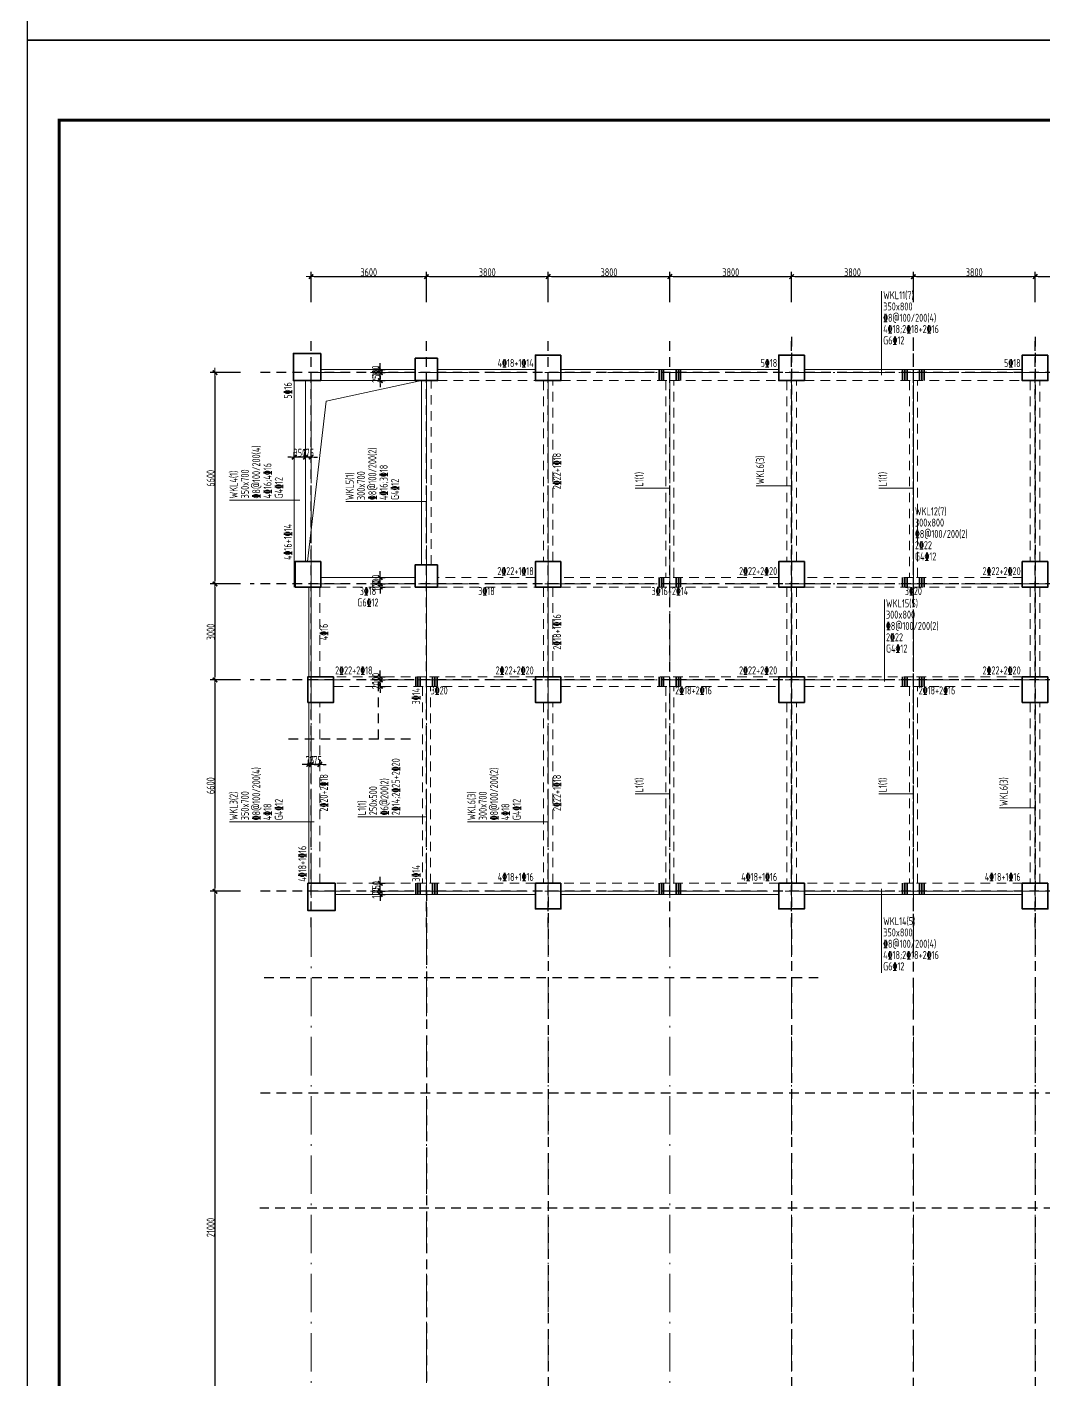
# Model space of a CAD drawing. Header units: millimetres. Extents: x 539196 to 807275, y 431843 to 1156631.
# Drawn here: x 669890 to 701630, y 558198 to 600452 of the extents above; entities that cross this region are included whole.
import ezdxf
from ezdxf.enums import TextEntityAlignment as Align

# ---------------------------------------------------------------- set-up
doc = ezdxf.new("R2010")
doc.units = ezdxf.units.MM
doc.header["$MEASUREMENT"] = 0
for name, pattern in [('DOTE', [2.42, 2, -0.2, 0.02, -0.2]), ('点划线', [1850, 1200, -300, 50, -300]), ('虚线', [500, 300, -200])]:
    doc.linetypes.add(name, pattern=pattern)
doc.layers.add('DOTE', color=1, linetype='DOTE')
doc.layers.add('PUB_TITLE', color=4, linetype='Continuous')
for name, color, linetype, lineweight in [('尺寸标注-梁', 3, 'Continuous', 18), ('板洞边线', 253, 'Continuous', 18), ('梁原位标注', 7, 'Continuous', 18), ('梁名称编号', 2, 'Continuous', 18), ('梁标注引线', 2, 'Continuous', 18), ('梁附加箍筋', 1, 'Continuous', 35), ('梁集中标注', 2, 'Continuous', 18), ('砼柱', 2, 'Continuous', 35), ('砼梁', 4, 'Continuous', 18), ('轴线', 9, '点划线', 18), ('轴线标注', 3, 'Continuous', 18)]:
    doc.layers.add(name, color=color, linetype=linetype, lineweight=lineweight)
doc.styles.add('样式 1_yjk_yjk_yjk_yjk_yjk_yjk', font='yjkeng.shx', dxfattribs={"width": 0.7, "bigfont": 'yjkchn.shx'})
doc.dimstyles.new('盈建科结构_yjk_yjk_yjk_yjk_yjk_yjk', dxfattribs={"dimscale": 100, "dimtxt": 2.5, "dimasz": 1, "dimexe": 1.5, "dimexo": 0.625, "dimgap": 0.1, "dimtad": 1, "dimdec": 0, "dimrnd": 1, "dimzin": 0, "dimdsep": 46, "dimtxsty": '样式 1_yjk_yjk_yjk_yjk_yjk_yjk', "dimblk": '_yjkbk', "dimblk1": 'ARCHTICK', "dimblk2": 'ARCHTICK', "dimcen": 0.09, "dimadec": 0, "dimazin": 0, "dimtfac": 1, "dimtdec": 4, "dimtix": 1, "dimtmove": 2, "dimatfit": 3, "dimfxl": 0, "dimtolj": 1, "dimtzin": 0, "dimarcsym": 0})

# ---------------------------------------------------------------- blocks, each defined once
blk = doc.blocks.new('_yjkbk')
blk.add_line((-1, 0), (1.5, 0))
blk.add_lwpolyline([(-0.7, -0.7, 0.5, 0.5, 0), (0.7, 0.7, 0.5, 0.5, 0)], format="xyseb")
blk = doc.blocks.new('*D75')
at = {"layer": 'Defpoints', "color": 0}
for p in [(680915, 589659), (680916, 589659), (680915, 589409)]:
    blk.add_point(p, dxfattribs=at)
at = {"layer": '尺寸标注-梁', "color": 0, "lineweight": -2}
for p, q in [((680915, 589659), (681066, 589659)), ((680916, 589759), (680916, 589859)), ((680916, 589409), (680916, 589659)), ((680915, 589409), (681066, 589409)), ((680916, 589309), (680916, 589209))]:
    blk.add_line(p, q, dxfattribs=at)
at = {"layer": '尺寸标注-梁', "color": 0, "lineweight": -2, "xscale": 100, "yscale": 100, "zscale": 100}
for p, rotation in [((680916, 589659), 270), ((680916, 589409), 90)]:
    blk.add_blockref('_yjkbk', p, dxfattribs=dict(at, rotation=rotation))
at = {"layer": '尺寸标注-梁', "color": 0, "insert": (680781, 589534), "char_height": 250, "attachment_point": 5, "rotation": 90, "style": '样式 1_yjk_yjk_yjk_yjk_yjk_yjk'}
blk.add_mtext('\\A1;250', dxfattribs=at)
blk = doc.blocks.new('_ARCHTICK')
at = {"color": 0, "linetype": 'ByBlock', "const_width": 0.15}
blk.add_lwpolyline([(-0.5, -0.5), (0.5, 0.5)], dxfattribs=at)
blk = doc.blocks.new('*D76')
at = {"layer": 'Defpoints', "color": 0}
for p in [(680915, 589759), (680915, 589659), (680916, 589759)]:
    blk.add_point(p, dxfattribs=at)
at = {"layer": '尺寸标注-梁', "color": 0, "lineweight": -2}
for p, q in [((680916, 589859), (680916, 589959)), ((680915, 589759), (681066, 589759)), ((680915, 589659), (681066, 589659)), ((680916, 589659), (680916, 589759)), ((680916, 589559), (680916, 589459))]:
    blk.add_line(p, q, dxfattribs=at)
at = {"layer": '尺寸标注-梁', "color": 0, "lineweight": -2, "xscale": 100, "yscale": 100, "zscale": 100}
for p, rotation in [((680916, 589759), 270), ((680916, 589659), 90)]:
    blk.add_blockref('_yjkbk', p, dxfattribs=dict(at, rotation=rotation))
at = {"layer": '尺寸标注-梁', "color": 0, "insert": (680781, 589709), "char_height": 250, "attachment_point": 5, "rotation": 90, "style": '样式 1_yjk_yjk_yjk_yjk_yjk_yjk'}
blk.add_mtext('\\A1;100', dxfattribs=at)
blk = doc.blocks.new('*D77')
at = {"layer": 'Defpoints', "color": 0}
for p in [(680915, 573459), (680916, 573459), (680915, 573359)]:
    blk.add_point(p, dxfattribs=at)
at = {"layer": '尺寸标注-梁', "color": 0, "lineweight": -2}
for p, q in [((680915, 573459), (681066, 573459)), ((680916, 573559), (680916, 573659)), ((680916, 573359), (680916, 573459)), ((680915, 573359), (681066, 573359)), ((680916, 573259), (680916, 573159))]:
    blk.add_line(p, q, dxfattribs=at)
at = {"layer": '尺寸标注-梁', "color": 0, "lineweight": -2, "xscale": 100, "yscale": 100, "zscale": 100}
for p, rotation in [((680916, 573459), 270), ((680916, 573359), 90)]:
    blk.add_blockref('_yjkbk', p, dxfattribs=dict(at, rotation=rotation))
at = {"layer": '尺寸标注-梁', "color": 0, "insert": (680781, 573409), "char_height": 250, "attachment_point": 5, "rotation": 90, "style": '样式 1_yjk_yjk_yjk_yjk_yjk_yjk'}
blk.add_mtext('\\A1;100', dxfattribs=at)
blk = doc.blocks.new('*D78')
at = {"layer": 'Defpoints', "color": 0}
for p in [(680915, 573709), (680915, 573459), (680916, 573709)]:
    blk.add_point(p, dxfattribs=at)
at = {"layer": '尺寸标注-梁', "color": 0, "lineweight": -2}
for p, q in [((680916, 573809), (680916, 573909)), ((680915, 573709), (681066, 573709)), ((680915, 573459), (681066, 573459)), ((680916, 573459), (680916, 573709)), ((680916, 573359), (680916, 573259))]:
    blk.add_line(p, q, dxfattribs=at)
at = {"layer": '尺寸标注-梁', "color": 0, "lineweight": -2, "xscale": 100, "yscale": 100, "zscale": 100}
for p, rotation in [((680916, 573709), 270), ((680916, 573459), 90)]:
    blk.add_blockref('_yjkbk', p, dxfattribs=dict(at, rotation=rotation))
at = {"layer": '尺寸标注-梁', "color": 0, "insert": (680781, 573584), "char_height": 250, "attachment_point": 5, "rotation": 90, "style": '样式 1_yjk_yjk_yjk_yjk_yjk_yjk'}
blk.add_mtext('\\A1;250', dxfattribs=at)
blk = doc.blocks.new('*D79')
at = {"layer": 'Defpoints', "color": 0}
for p in [(678755, 577420), (678755, 577419), (679030, 577419)]:
    blk.add_point(p, dxfattribs=at)
at = {"layer": '尺寸标注-梁', "color": 0, "lineweight": -2}
for p, q in [((678655, 577420), (678555, 577420)), ((678755, 577419), (678755, 577570)), ((679030, 577420), (678755, 577420)), ((679030, 577419), (679030, 577570)), ((679130, 577420), (679230, 577420))]:
    blk.add_line(p, q, dxfattribs=at)
at = {"layer": '尺寸标注-梁', "color": 0, "lineweight": -2, "xscale": 100, "yscale": 100, "zscale": 100}
blk.add_blockref('_yjkbk', (678755, 577420), dxfattribs=at)
at = {"layer": '尺寸标注-梁', "color": 0, "lineweight": -2, "xscale": 100, "yscale": 100, "zscale": 100, "rotation": 180}
blk.add_blockref('_yjkbk', (679030, 577420), dxfattribs=at)
at = {"layer": '尺寸标注-梁', "color": 0, "insert": (678893, 577555), "char_height": 250, "attachment_point": 5, "style": '样式 1_yjk_yjk_yjk_yjk_yjk_yjk'}
blk.add_mtext('\\A1;275', dxfattribs=at)
blk = doc.blocks.new('*D80')
at = {"layer": 'Defpoints', "color": 0}
for p in [(678680, 577420), (678680, 577419), (678755, 577419)]:
    blk.add_point(p, dxfattribs=at)
at = {"layer": '尺寸标注-梁', "color": 0, "lineweight": -2}
for p, q in [((678580, 577420), (678480, 577420)), ((678680, 577419), (678680, 577570)), ((678755, 577420), (678680, 577420)), ((678755, 577419), (678755, 577570)), ((678855, 577420), (678955, 577420))]:
    blk.add_line(p, q, dxfattribs=at)
at = {"layer": '尺寸标注-梁', "color": 0, "lineweight": -2, "xscale": 100, "yscale": 100, "zscale": 100}
blk.add_blockref('_yjkbk', (678680, 577420), dxfattribs=at)
at = {"layer": '尺寸标注-梁', "color": 0, "lineweight": -2, "xscale": 100, "yscale": 100, "zscale": 100, "rotation": 180}
blk.add_blockref('_yjkbk', (678755, 577420), dxfattribs=at)
at = {"layer": '尺寸标注-梁', "color": 0, "insert": (678718, 577555), "char_height": 250, "attachment_point": 5, "style": '样式 1_yjk_yjk_yjk_yjk_yjk_yjk'}
blk.add_mtext('\\A1;75', dxfattribs=at)
blk = doc.blocks.new('*D81')
at = {"layer": 'Defpoints', "color": 0}
for p in [(678580, 587020), (678580, 587019), (678755, 587019)]:
    blk.add_point(p, dxfattribs=at)
at = {"layer": '尺寸标注-梁', "color": 0, "lineweight": -2}
for p, q in [((678480, 587020), (678380, 587020)), ((678580, 587019), (678580, 587170)), ((678755, 587020), (678580, 587020)), ((678755, 587019), (678755, 587170)), ((678855, 587020), (678955, 587020))]:
    blk.add_line(p, q, dxfattribs=at)
at = {"layer": '尺寸标注-梁', "color": 0, "lineweight": -2, "xscale": 100, "yscale": 100, "zscale": 100}
blk.add_blockref('_yjkbk', (678580, 587020), dxfattribs=at)
at = {"layer": '尺寸标注-梁', "color": 0, "lineweight": -2, "xscale": 100, "yscale": 100, "zscale": 100, "rotation": 180}
blk.add_blockref('_yjkbk', (678755, 587020), dxfattribs=at)
at = {"layer": '尺寸标注-梁', "color": 0, "insert": (678668, 587155), "char_height": 250, "attachment_point": 5, "style": '样式 1_yjk_yjk_yjk_yjk_yjk_yjk'}
blk.add_mtext('\\A1;175', dxfattribs=at)
blk = doc.blocks.new('*D82')
at = {"layer": 'Defpoints', "color": 0}
for p in [(678230, 587020), (678230, 587019), (678580, 587019)]:
    blk.add_point(p, dxfattribs=at)
at = {"layer": '尺寸标注-梁', "color": 0, "lineweight": -2}
for p, q in [((678130, 587020), (678030, 587020)), ((678230, 587019), (678230, 587170)), ((678580, 587020), (678230, 587020)), ((678580, 587019), (678580, 587170)), ((678680, 587020), (678780, 587020))]:
    blk.add_line(p, q, dxfattribs=at)
at = {"layer": '尺寸标注-梁', "color": 0, "lineweight": -2, "xscale": 100, "yscale": 100, "zscale": 100}
blk.add_blockref('_yjkbk', (678230, 587020), dxfattribs=at)
at = {"layer": '尺寸标注-梁', "color": 0, "lineweight": -2, "xscale": 100, "yscale": 100, "zscale": 100, "rotation": 180}
blk.add_blockref('_yjkbk', (678580, 587020), dxfattribs=at)
at = {"layer": '尺寸标注-梁', "color": 0, "insert": (678405, 587155), "char_height": 250, "attachment_point": 5, "style": '样式 1_yjk_yjk_yjk_yjk_yjk_yjk'}
blk.add_mtext('\\A1;350', dxfattribs=at)
blk = doc.blocks.new('*D83')
at = {"layer": 'Defpoints', "color": 0}
for p in [(680915, 583059), (680915, 582959), (680916, 583059)]:
    blk.add_point(p, dxfattribs=at)
at = {"layer": '尺寸标注-梁', "color": 0, "lineweight": -2}
for p, q in [((680916, 583159), (680916, 583259)), ((680915, 583059), (681066, 583059)), ((680915, 582959), (681066, 582959)), ((680916, 582959), (680916, 583059)), ((680916, 582859), (680916, 582759))]:
    blk.add_line(p, q, dxfattribs=at)
at = {"layer": '尺寸标注-梁', "color": 0, "lineweight": -2, "xscale": 100, "yscale": 100, "zscale": 100}
for p, rotation in [((680916, 583059), 270), ((680916, 582959), 90)]:
    blk.add_blockref('_yjkbk', p, dxfattribs=dict(at, rotation=rotation))
at = {"layer": '尺寸标注-梁', "color": 0, "insert": (680781, 583009), "char_height": 250, "attachment_point": 5, "rotation": 90, "style": '样式 1_yjk_yjk_yjk_yjk_yjk_yjk'}
blk.add_mtext('\\A1;100', dxfattribs=at)
blk = doc.blocks.new('*D84')
at = {"layer": 'Defpoints', "color": 0}
for p in [(680915, 583259), (680916, 583259), (680915, 583059)]:
    blk.add_point(p, dxfattribs=at)
at = {"layer": '尺寸标注-梁', "color": 0, "lineweight": -2}
for p, q in [((680915, 583259), (681066, 583259)), ((680916, 583359), (680916, 583459)), ((680916, 583059), (680916, 583259)), ((680915, 583059), (681066, 583059)), ((680916, 582959), (680916, 582859))]:
    blk.add_line(p, q, dxfattribs=at)
at = {"layer": '尺寸标注-梁', "color": 0, "lineweight": -2, "xscale": 100, "yscale": 100, "zscale": 100}
for p, rotation in [((680916, 583259), 270), ((680916, 583059), 90)]:
    blk.add_blockref('_yjkbk', p, dxfattribs=dict(at, rotation=rotation))
at = {"layer": '尺寸标注-梁', "color": 0, "insert": (680781, 583159), "char_height": 250, "attachment_point": 5, "rotation": 90, "style": '样式 1_yjk_yjk_yjk_yjk_yjk_yjk'}
blk.add_mtext('\\A1;200', dxfattribs=at)
blk = doc.blocks.new('*D85')
at = {"layer": 'Defpoints', "color": 0}
for p in [(680915, 580059), (680915, 579859), (680916, 580059)]:
    blk.add_point(p, dxfattribs=at)
at = {"layer": '尺寸标注-梁', "color": 0, "lineweight": -2}
for p, q in [((680916, 580159), (680916, 580259)), ((680915, 580059), (681066, 580059)), ((680915, 579859), (681066, 579859)), ((680916, 579859), (680916, 580059)), ((680916, 579759), (680916, 579659))]:
    blk.add_line(p, q, dxfattribs=at)
at = {"layer": '尺寸标注-梁', "color": 0, "lineweight": -2, "xscale": 100, "yscale": 100, "zscale": 100}
for p, rotation in [((680916, 580059), 270), ((680916, 579859), 90)]:
    blk.add_blockref('_yjkbk', p, dxfattribs=dict(at, rotation=rotation))
at = {"layer": '尺寸标注-梁', "color": 0, "insert": (680781, 579959), "char_height": 250, "attachment_point": 5, "rotation": 90, "style": '样式 1_yjk_yjk_yjk_yjk_yjk_yjk'}
blk.add_mtext('\\A1;200', dxfattribs=at)
blk = doc.blocks.new('*D86')
at = {"layer": 'Defpoints', "color": 0}
for p in [(680915, 580159), (680916, 580159), (680915, 580059)]:
    blk.add_point(p, dxfattribs=at)
at = {"layer": '尺寸标注-梁', "color": 0, "lineweight": -2}
for p, q in [((680915, 580159), (681066, 580159)), ((680916, 580259), (680916, 580359)), ((680916, 580059), (680916, 580159)), ((680915, 580059), (681066, 580059)), ((680916, 579959), (680916, 579859))]:
    blk.add_line(p, q, dxfattribs=at)
at = {"layer": '尺寸标注-梁', "color": 0, "lineweight": -2, "xscale": 100, "yscale": 100, "zscale": 100}
for p, rotation in [((680916, 580159), 270), ((680916, 580059), 90)]:
    blk.add_blockref('_yjkbk', p, dxfattribs=dict(at, rotation=rotation))
at = {"layer": '尺寸标注-梁', "color": 0, "insert": (680781, 580109), "char_height": 250, "attachment_point": 5, "rotation": 90, "style": '样式 1_yjk_yjk_yjk_yjk_yjk_yjk'}
blk.add_mtext('\\A1;100', dxfattribs=at)
blk = doc.blocks.new('*D103')
at = {"layer": 'Defpoints', "color": 0}
for p in [(682355, 592659), (678755, 589659), (682355, 589659)]:
    blk.add_point(p, dxfattribs=at)
at = {"layer": '轴线标注', "color": 0, "lineweight": -2}
for p, q in [((678755, 591859), (678755, 592809)), ((678855, 592659), (682255, 592659)), ((682355, 591859), (682355, 592809))]:
    blk.add_line(p, q, dxfattribs=at)
at = {"layer": '轴线标注', "color": 0, "lineweight": -2, "xscale": 100, "yscale": 100, "zscale": 100, "rotation": 180}
blk.add_blockref('_yjkbk', (678755, 592659), dxfattribs=at)
at = {"layer": '轴线标注', "color": 0, "lineweight": -2, "xscale": 100, "yscale": 100, "zscale": 100}
blk.add_blockref('_yjkbk', (682355, 592659), dxfattribs=at)
at = {"layer": '轴线标注', "color": 0, "insert": (680555, 592794), "char_height": 250, "attachment_point": 5, "style": '样式 1_yjk_yjk_yjk_yjk_yjk_yjk'}
blk.add_mtext('\\A1;3600', dxfattribs=at)
blk = doc.blocks.new('*D104')
at = {"layer": 'Defpoints', "color": 0}
for p in [(686155, 592659), (682355, 589659), (686155, 589659)]:
    blk.add_point(p, dxfattribs=at)
at = {"layer": '轴线标注', "color": 0, "lineweight": -2}
for p, q in [((682355, 591859), (682355, 592809)), ((682455, 592659), (686055, 592659)), ((686155, 591859), (686155, 592809))]:
    blk.add_line(p, q, dxfattribs=at)
at = {"layer": '轴线标注', "color": 0, "lineweight": -2, "xscale": 100, "yscale": 100, "zscale": 100, "rotation": 180}
blk.add_blockref('_yjkbk', (682355, 592659), dxfattribs=at)
at = {"layer": '轴线标注', "color": 0, "lineweight": -2, "xscale": 100, "yscale": 100, "zscale": 100}
blk.add_blockref('_yjkbk', (686155, 592659), dxfattribs=at)
at = {"layer": '轴线标注', "color": 0, "insert": (684255, 592794), "char_height": 250, "attachment_point": 5, "style": '样式 1_yjk_yjk_yjk_yjk_yjk_yjk'}
blk.add_mtext('\\A1;3800', dxfattribs=at)
blk = doc.blocks.new('*D105')
at = {"layer": 'Defpoints', "color": 0}
for p in [(689955, 592659), (686155, 589659), (689955, 589659)]:
    blk.add_point(p, dxfattribs=at)
at = {"layer": '轴线标注', "color": 0, "lineweight": -2}
for p, q in [((686155, 591859), (686155, 592809)), ((686255, 592659), (689855, 592659)), ((689955, 591859), (689955, 592809))]:
    blk.add_line(p, q, dxfattribs=at)
at = {"layer": '轴线标注', "color": 0, "lineweight": -2, "xscale": 100, "yscale": 100, "zscale": 100, "rotation": 180}
blk.add_blockref('_yjkbk', (686155, 592659), dxfattribs=at)
at = {"layer": '轴线标注', "color": 0, "lineweight": -2, "xscale": 100, "yscale": 100, "zscale": 100}
blk.add_blockref('_yjkbk', (689955, 592659), dxfattribs=at)
at = {"layer": '轴线标注', "color": 0, "insert": (688055, 592794), "char_height": 250, "attachment_point": 5, "style": '样式 1_yjk_yjk_yjk_yjk_yjk_yjk'}
blk.add_mtext('\\A1;3800', dxfattribs=at)
blk = doc.blocks.new('*D106')
at = {"layer": 'Defpoints', "color": 0}
for p in [(693755, 592659), (689955, 589659), (693755, 589659)]:
    blk.add_point(p, dxfattribs=at)
at = {"layer": '轴线标注', "color": 0, "lineweight": -2}
for p, q in [((689955, 591859), (689955, 592809)), ((690055, 592659), (693655, 592659)), ((693755, 591859), (693755, 592809))]:
    blk.add_line(p, q, dxfattribs=at)
at = {"layer": '轴线标注', "color": 0, "lineweight": -2, "xscale": 100, "yscale": 100, "zscale": 100, "rotation": 180}
blk.add_blockref('_yjkbk', (689955, 592659), dxfattribs=at)
at = {"layer": '轴线标注', "color": 0, "lineweight": -2, "xscale": 100, "yscale": 100, "zscale": 100}
blk.add_blockref('_yjkbk', (693755, 592659), dxfattribs=at)
at = {"layer": '轴线标注', "color": 0, "insert": (691855, 592794), "char_height": 250, "attachment_point": 5, "style": '样式 1_yjk_yjk_yjk_yjk_yjk_yjk'}
blk.add_mtext('\\A1;3800', dxfattribs=at)
blk = doc.blocks.new('*D107')
at = {"layer": 'Defpoints', "color": 0}
for p in [(697555, 592659), (693755, 589659), (697555, 589659)]:
    blk.add_point(p, dxfattribs=at)
at = {"layer": '轴线标注', "color": 0, "lineweight": -2}
for p, q in [((693755, 591859), (693755, 592809)), ((693855, 592659), (697455, 592659)), ((697555, 591859), (697555, 592809))]:
    blk.add_line(p, q, dxfattribs=at)
at = {"layer": '轴线标注', "color": 0, "lineweight": -2, "xscale": 100, "yscale": 100, "zscale": 100, "rotation": 180}
blk.add_blockref('_yjkbk', (693755, 592659), dxfattribs=at)
at = {"layer": '轴线标注', "color": 0, "lineweight": -2, "xscale": 100, "yscale": 100, "zscale": 100}
blk.add_blockref('_yjkbk', (697555, 592659), dxfattribs=at)
at = {"layer": '轴线标注', "color": 0, "insert": (695655, 592794), "char_height": 250, "attachment_point": 5, "style": '样式 1_yjk_yjk_yjk_yjk_yjk_yjk'}
blk.add_mtext('\\A1;3800', dxfattribs=at)
blk = doc.blocks.new('*D108')
at = {"layer": 'Defpoints', "color": 0}
for p in [(701355, 592659), (697555, 589659), (701355, 589659)]:
    blk.add_point(p, dxfattribs=at)
at = {"layer": '轴线标注', "color": 0, "lineweight": -2}
for p, q in [((697555, 591859), (697555, 592809)), ((697655, 592659), (701255, 592659)), ((701355, 591859), (701355, 592809))]:
    blk.add_line(p, q, dxfattribs=at)
at = {"layer": '轴线标注', "color": 0, "lineweight": -2, "xscale": 100, "yscale": 100, "zscale": 100, "rotation": 180}
blk.add_blockref('_yjkbk', (697555, 592659), dxfattribs=at)
at = {"layer": '轴线标注', "color": 0, "lineweight": -2, "xscale": 100, "yscale": 100, "zscale": 100}
blk.add_blockref('_yjkbk', (701355, 592659), dxfattribs=at)
at = {"layer": '轴线标注', "color": 0, "insert": (699455, 592794), "char_height": 250, "attachment_point": 5, "style": '样式 1_yjk_yjk_yjk_yjk_yjk_yjk'}
blk.add_mtext('\\A1;3800', dxfattribs=at)
blk = doc.blocks.new('*D109')
at = {"layer": 'Defpoints', "color": 0}
for p in [(705155, 592659), (701355, 589659), (705155, 589659)]:
    blk.add_point(p, dxfattribs=at)
at = {"layer": '轴线标注', "color": 0, "lineweight": -2}
for p, q in [((701355, 591859), (701355, 592809)), ((701455, 592659), (705055, 592659)), ((705155, 591859), (705155, 592809))]:
    blk.add_line(p, q, dxfattribs=at)
at = {"layer": '轴线标注', "color": 0, "lineweight": -2, "xscale": 100, "yscale": 100, "zscale": 100, "rotation": 180}
blk.add_blockref('_yjkbk', (701355, 592659), dxfattribs=at)
at = {"layer": '轴线标注', "color": 0, "lineweight": -2, "xscale": 100, "yscale": 100, "zscale": 100}
blk.add_blockref('_yjkbk', (705155, 592659), dxfattribs=at)
at = {"layer": '轴线标注', "color": 0, "insert": (703255, 592794), "char_height": 250, "attachment_point": 5, "style": '样式 1_yjk_yjk_yjk_yjk_yjk_yjk'}
blk.add_mtext('\\A1;3800', dxfattribs=at)
blk = doc.blocks.new('*D113')
at = {"layer": 'Defpoints', "color": 0}
for p in [(678755, 589659), (675755, 583059), (678755, 583059)]:
    blk.add_point(p, dxfattribs=at)
at = {"layer": '轴线标注', "color": 0, "lineweight": -2}
for p, q in [((676555, 589659), (675605, 589659)), ((675755, 589559), (675755, 583159)), ((676555, 583059), (675605, 583059))]:
    blk.add_line(p, q, dxfattribs=at)
at = {"layer": '轴线标注', "color": 0, "lineweight": -2, "xscale": 100, "yscale": 100, "zscale": 100}
for p, rotation in [((675755, 589659), 90), ((675755, 583059), 270)]:
    blk.add_blockref('_yjkbk', p, dxfattribs=dict(at, rotation=rotation))
at = {"layer": '轴线标注', "color": 0, "insert": (675620, 586359), "char_height": 250, "attachment_point": 5, "rotation": 90, "style": '样式 1_yjk_yjk_yjk_yjk_yjk_yjk'}
blk.add_mtext('\\A1;6600', dxfattribs=at)
blk = doc.blocks.new('*D115')
at = {"layer": 'Defpoints', "color": 0}
for p in [(678755, 583059), (675755, 580059), (678755, 580059)]:
    blk.add_point(p, dxfattribs=at)
at = {"layer": '轴线标注', "color": 0, "lineweight": -2}
for p, q in [((676555, 583059), (675605, 583059)), ((675755, 582959), (675755, 580159)), ((676555, 580059), (675605, 580059))]:
    blk.add_line(p, q, dxfattribs=at)
at = {"layer": '轴线标注', "color": 0, "lineweight": -2, "xscale": 100, "yscale": 100, "zscale": 100}
for p, rotation in [((675755, 583059), 90), ((675755, 580059), 270)]:
    blk.add_blockref('_yjkbk', p, dxfattribs=dict(at, rotation=rotation))
at = {"layer": '轴线标注', "color": 0, "insert": (675620, 581559), "char_height": 250, "attachment_point": 5, "rotation": 90, "style": '样式 1_yjk_yjk_yjk_yjk_yjk_yjk'}
blk.add_mtext('\\A1;3000', dxfattribs=at)
blk = doc.blocks.new('*D117')
at = {"layer": 'Defpoints', "color": 0}
for p in [(678755, 580059), (675755, 573459), (678755, 573459)]:
    blk.add_point(p, dxfattribs=at)
at = {"layer": '轴线标注', "color": 0, "lineweight": -2}
for p, q in [((676555, 580059), (675605, 580059)), ((675755, 579959), (675755, 573559)), ((676555, 573459), (675605, 573459))]:
    blk.add_line(p, q, dxfattribs=at)
at = {"layer": '轴线标注', "color": 0, "lineweight": -2, "xscale": 100, "yscale": 100, "zscale": 100}
for p, rotation in [((675755, 580059), 90), ((675755, 573459), 270)]:
    blk.add_blockref('_yjkbk', p, dxfattribs=dict(at, rotation=rotation))
at = {"layer": '轴线标注', "color": 0, "insert": (675620, 576759), "char_height": 250, "attachment_point": 5, "rotation": 90, "style": '样式 1_yjk_yjk_yjk_yjk_yjk_yjk'}
blk.add_mtext('\\A1;6600', dxfattribs=at)
blk = doc.blocks.new('*D119')
at = {"layer": 'Defpoints', "color": 0}
for p in [(678755, 573459), (675755, 552459), (678755, 552459)]:
    blk.add_point(p, dxfattribs=at)
at = {"layer": '轴线标注', "color": 0, "lineweight": -2}
for p, q in [((676555, 573459), (675605, 573459)), ((675755, 573359), (675755, 552559)), ((676555, 552459), (675605, 552459))]:
    blk.add_line(p, q, dxfattribs=at)
at = {"layer": '轴线标注', "color": 0, "lineweight": -2, "xscale": 100, "yscale": 100, "zscale": 100}
for p, rotation in [((675755, 573459), 90), ((675755, 552459), 270)]:
    blk.add_blockref('_yjkbk', p, dxfattribs=dict(at, rotation=rotation))
at = {"layer": '轴线标注', "color": 0, "insert": (675620, 562959), "char_height": 250, "attachment_point": 5, "rotation": 90, "style": '样式 1_yjk_yjk_yjk_yjk_yjk_yjk'}
blk.add_mtext('\\A1;21000', dxfattribs=at)
blk = doc.blocks.new('jzzw')
at = {"layer": 'DOTE', "color": 1, "linetype": '虚线'}
for p, q in [((913786, 872027), (913786, 890469)), ((913786, 872027), (913786, 890469)), ((917386, 872027), (917386, 890469)), ((921186, 872027), (921186, 890469)), ((924986, 872027), (924986, 890469)), ((928786, 872027), (928786, 890469)), ((928786, 890469), (928786, 834829)), ((932586, 852149), (932586, 890469)), ((932586, 872027), (932586, 890469)), ((936386, 872027), (936386, 890469)), ((936386, 890469), (936386, 834829)), ((952506, 889349), (912186, 889349)), ((952506, 889349), (912186, 889349)), ((952506, 889349), (912186, 889349)), ((952506, 889349), (912186, 889349)), ((952506, 882749), (911886, 882749)), ((952506, 879749), (911886, 879749)), ((915886, 877899), (915886, 879749)), ((916886, 877899), (912886, 877899)), ((952506, 873149), (912186, 873149)), ((917386, 873149), (917386, 834829)), ((921186, 872969), (921186, 834829)), ((929618, 870449), (912217, 870449)), ((952506, 866849), (912186, 866849)), ((952463, 863249), (912186, 863249))]:
    blk.add_line(p, q, dxfattribs=at)

msp = doc.modelspace()

# ---------------------------------------------------------------- linework, layer by layer
at = {"layer": 'PUB_TITLE'}
for points in [[(669890.4, 600043), (729290.4, 600043), (729290.4, 684143), (669890.4, 684143)], [(669890.4, 515943), (729290.4, 515943), (729290.4, 600043), (669890.4, 600043)]]:
    msp.add_lwpolyline(points, close=True, dxfattribs=at)
at = {"layer": 'PUB_TITLE', "const_width": 100}
msp.add_lwpolyline([(670890.4, 516943), (728290.4, 516943), (728290.4, 597543), (670890.4, 597543)], close=True, dxfattribs=at)
at = {"layer": '板洞边线'}
for p, q in [((682205.4, 589409.2), (679221.2, 588768.4)), ((679221.2, 588768.4), (678638.6, 583759.2)), ((678638.6, 583759.2), (678580.4, 583759.2))]:
    msp.add_line(p, q, dxfattribs=at)
at = {"layer": '梁标注引线'}
for p, q in [((696563.1, 589584.2), (696563.1, 592202.7)), ((693755.4, 586120.3), (692647.9, 586120.3)), ((678405.4, 585679.4), (676211.9, 585679.4)), ((689955.4, 586048.6), (688872.9, 586048.6)), ((697555.4, 586048.6), (696472.9, 586048.6)), ((682355.4, 585629.4), (679836.9, 585629.4)), ((697555.4, 583109.2), (697555.4, 585452.7)), ((696650.6, 580009.2), (696650.6, 582577.7)), ((689955.4, 576498.6), (688872.9, 576498.6)), ((697555.4, 576498.6), (696472.9, 576498.6)), ((701355.4, 576070.3), (700247.9, 576070.3)), ((678855.4, 575629.4), (676211.9, 575629.4)), ((682355.4, 575785.2), (680214.7, 575785.2)), ((686155.4, 575629.4), (683636.9, 575629.4)), ((696563.1, 573534.2), (696563.1, 570915.7))]:
    msp.add_line(p, q, dxfattribs=at)
at = {"layer": '梁附加箍筋'}
for p, q in [((689620.4, 589409.2), (689620.4, 589759.2)), ((689690.4, 589409.2), (689690.4, 589759.2)), ((689760.4, 589409.2), (689760.4, 589759.2)), ((690150.4, 589409.2), (690150.4, 589759.2)), ((690220.4, 589409.2), (690220.4, 589759.2)), ((690290.4, 589409.2), (690290.4, 589759.2)), ((697220.4, 589409.2), (697220.4, 589759.2)), ((697290.4, 589409.2), (697290.4, 589759.2)), ((697360.4, 589409.2), (697360.4, 589759.2)), ((697750.4, 589409.2), (697750.4, 589759.2)), ((697820.4, 589409.2), (697820.4, 589759.2)), ((697890.4, 589409.2), (697890.4, 589759.2)), ((689620.4, 582959.2), (689620.4, 583259.2)), ((689690.4, 582959.2), (689690.4, 583259.2)), ((689760.4, 582959.2), (689760.4, 583259.2)), ((690150.4, 582959.2), (690150.4, 583259.2)), ((690220.4, 582959.2), (690220.4, 583259.2)), ((690290.4, 582959.2), (690290.4, 583259.2)), ((697220.4, 582959.2), (697220.4, 583259.2)), ((697290.4, 582959.2), (697290.4, 583259.2)), ((697360.4, 582959.2), (697360.4, 583259.2)), ((697750.4, 582959.2), (697750.4, 583259.2)), ((697820.4, 582959.2), (697820.4, 583259.2)), ((697890.4, 582959.2), (697890.4, 583259.2)), ((682020.4, 579859.2), (682020.4, 580159.2)), ((682090.4, 579859.2), (682090.4, 580159.2)), ((682160.4, 579859.2), (682160.4, 580159.2)), ((682550.4, 579859.2), (682550.4, 580159.2)), ((682620.4, 579859.2), (682620.4, 580159.2)), ((682690.4, 579859.2), (682690.4, 580159.2)), ((689620.4, 579859.2), (689620.4, 580159.2)), ((689690.4, 579859.2), (689690.4, 580159.2)), ((689760.4, 579859.2), (689760.4, 580159.2)), ((690150.4, 579859.2), (690150.4, 580159.2)), ((690220.4, 579859.2), (690220.4, 580159.2)), ((690290.4, 579859.2), (690290.4, 580159.2)), ((697220.4, 579859.2), (697220.4, 580159.2)), ((697290.4, 579859.2), (697290.4, 580159.2)), ((697360.4, 579859.2), (697360.4, 580159.2)), ((697750.4, 579859.2), (697750.4, 580159.2)), ((697820.4, 579859.2), (697820.4, 580159.2)), ((697890.4, 579859.2), (697890.4, 580159.2)), ((682020.4, 573359.2), (682020.4, 573709.2)), ((682090.4, 573359.2), (682090.4, 573709.2)), ((682160.4, 573359.2), (682160.4, 573709.2)), ((682550.4, 573359.2), (682550.4, 573709.2)), ((682620.4, 573359.2), (682620.4, 573709.2)), ((682690.4, 573359.2), (682690.4, 573709.2)), ((689620.4, 573359.2), (689620.4, 573709.2)), ((689690.4, 573359.2), (689690.4, 573709.2)), ((689760.4, 573359.2), (689760.4, 573709.2)), ((690150.4, 573359.2), (690150.4, 573709.2)), ((690220.4, 573359.2), (690220.4, 573709.2)), ((690290.4, 573359.2), (690290.4, 573709.2)), ((697220.4, 573359.2), (697220.4, 573709.2)), ((697290.4, 573359.2), (697290.4, 573709.2)), ((697360.4, 573359.2), (697360.4, 573709.2)), ((697750.4, 573359.2), (697750.4, 573709.2)), ((697820.4, 573359.2), (697820.4, 573709.2)), ((697890.4, 573359.2), (697890.4, 573709.2))]:
    msp.add_line(p, q, dxfattribs=at)
at = {"layer": '砼柱'}
for points in [[(679055.4, 590259.2), (678205.4, 590259.2), (678205.4, 589409.2), (679055.4, 589409.2)], [(682705.4, 590109.2), (682005.4, 590109.2), (682005.4, 589409.2), (682705.4, 589409.2)], [(686555.4, 590209.2), (685755.4, 590209.2), (685755.4, 589409.2), (686555.4, 589409.2)], [(694155.4, 590209.2), (693355.4, 590209.2), (693355.4, 589409.2), (694155.4, 589409.2)], [(701755.4, 590209.2), (700955.4, 590209.2), (700955.4, 589409.2), (701755.4, 589409.2)], [(679055.4, 583759.2), (678255.4, 583759.2), (678255.4, 582959.2), (679055.4, 582959.2)], [(682705.4, 583659.2), (682005.4, 583659.2), (682005.4, 582959.2), (682705.4, 582959.2)], [(686555.4, 583759.2), (685755.4, 583759.2), (685755.4, 582959.2), (686555.4, 582959.2)], [(694155.4, 583759.2), (693355.4, 583759.2), (693355.4, 582959.2), (694155.4, 582959.2)], [(701755.4, 583759.2), (700955.4, 583759.2), (700955.4, 582959.2), (701755.4, 582959.2)], [(679455.4, 580159.2), (678655.4, 580159.2), (678655.4, 579359.2), (679455.4, 579359.2)], [(686555.4, 580159.2), (685755.4, 580159.2), (685755.4, 579359.2), (686555.4, 579359.2)], [(694155.4, 580159.2), (693355.4, 580159.2), (693355.4, 579359.2), (694155.4, 579359.2)], [(701755.4, 580159.2), (700955.4, 580159.2), (700955.4, 579359.2), (701755.4, 579359.2)], [(679505.4, 573709.2), (678655.4, 573709.2), (678655.4, 572859.2), (679505.4, 572859.2)], [(686555.4, 573709.2), (685755.4, 573709.2), (685755.4, 572909.2), (686555.4, 572909.2)], [(694155.4, 573709.2), (693355.4, 573709.2), (693355.4, 572909.2), (694155.4, 572909.2)], [(701755.4, 573709.2), (700955.4, 573709.2), (700955.4, 572909.2), (701755.4, 572909.2)]]:
    msp.add_lwpolyline(points, close=True, dxfattribs=at)
at = {"layer": '砼梁'}
for p, q in [((682005.4, 589759.2), (679055.4, 589759.2)), ((685755.4, 589759.2), (682705.4, 589759.2)), ((689955.4, 589759.2), (686555.4, 589759.2)), ((693355.4, 589759.2), (689955.4, 589759.2)), ((697555.4, 589759.2), (694155.4, 589759.2)), ((700955.4, 589759.2), (697555.4, 589759.2)), ((678230.4, 589409.2), (678230.4, 582959.2)), ((678580.4, 583759.2), (678580.4, 589409.2)), ((679055.4, 589409.2), (682005.4, 589409.2)), ((682205.4, 589409.2), (682205.4, 583659.2)), ((682005.4, 583259.2), (679055.4, 583259.2)), ((678680.4, 582959.2), (678680.4, 580159.2)), ((678680.4, 579359.2), (678680.4, 573709.2)), ((679505.4, 573359.2), (682355.4, 573359.2)), ((682355.4, 573359.2), (685755.4, 573359.2)), ((686555.4, 573359.2), (689955.4, 573359.2)), ((689955.4, 573359.2), (693355.4, 573359.2)), ((694155.4, 573359.2), (697555.4, 573359.2)), ((697555.4, 573359.2), (700955.4, 573359.2))]:
    msp.add_line(p, q, dxfattribs=at)
at = {"layer": '砼梁', "linetype": '虚线'}
for p, q in [((682505.4, 583659.2), (682505.4, 589409.2)), ((682705.4, 589409.2), (685755.4, 589409.2)), ((686005.4, 589409.2), (686005.4, 583759.2)), ((686305.4, 583759.2), (686305.4, 589409.2)), ((686555.4, 589409.2), (689955.4, 589409.2)), ((689830.4, 589409.2), (689830.4, 583259.2)), ((689955.5, 589409.2), (693355.4, 589409.2)), ((690080.4, 583259.2), (690080.4, 589409.2)), ((693605.4, 589409.2), (693605.4, 583759.2)), ((693905.4, 583759.2), (693905.4, 589409.2)), ((694155.4, 589409.2), (697555.4, 589409.2)), ((697430.4, 589409.2), (697430.4, 583259.2)), ((697555.5, 589409.2), (700955.4, 589409.2)), ((697680.4, 583259.2), (697680.4, 589409.2)), ((701205.4, 589409.2), (701205.4, 583759.2)), ((701505.4, 583759.2), (701505.4, 589409.2)), ((685755.4, 583259.2), (682705.4, 583259.2)), ((689955.4, 583259.2), (686555.4, 583259.2)), ((693355.4, 583259.2), (689955.5, 583259.2)), ((697555.4, 583259.2), (694155.4, 583259.2)), ((700955.4, 583259.2), (697555.5, 583259.2)), ((679030.4, 580159.2), (679030.4, 582959.2)), ((679055.4, 582959.2), (682005.4, 582959.2)), ((682705.4, 582959.2), (685755.4, 582959.2)), ((686005.4, 582959.2), (686005.4, 580159.2)), ((686305.4, 580159.2), (686305.4, 582959.2)), ((686555.4, 582959.2), (689955.4, 582959.2)), ((689955.4, 582959.2), (693355.4, 582959.2)), ((693605.4, 582959.2), (693605.4, 580159.2)), ((693905.4, 580159.2), (693905.4, 582959.2)), ((694155.4, 582959.2), (697555.4, 582959.2)), ((697555.4, 582959.2), (700955.4, 582959.2)), ((701205.4, 582959.2), (701205.4, 580159.2)), ((701505.4, 580159.2), (701505.4, 582959.2)), ((682355.4, 580159.2), (679455.4, 580159.2)), ((685755.4, 580159.2), (682355.4, 580159.2)), ((689955.4, 580159.2), (686555.4, 580159.2)), ((693355.4, 580159.2), (689955.4, 580159.2)), ((697555.4, 580159.2), (694155.4, 580159.2)), ((700955.4, 580159.2), (697555.4, 580159.2)), ((679455.4, 579859.2), (682355.4, 579859.2)), ((682230.4, 579859.2), (682230.4, 573709.2)), ((682355.5, 579859.2), (685755.4, 579859.2)), ((682480.4, 573709.2), (682480.4, 579859.2)), ((686555.4, 579859.2), (689955.4, 579859.2)), ((689830.4, 579859.2), (689830.4, 573709.2)), ((689955.5, 579859.2), (693355.4, 579859.2)), ((690080.4, 573709.2), (690080.4, 579859.2)), ((694155.4, 579859.2), (697555.4, 579859.2)), ((697430.4, 579859.2), (697430.4, 573709.2)), ((697555.5, 579859.2), (700955.4, 579859.2)), ((697680.4, 573709.2), (697680.4, 579859.2)), ((679030.4, 573709.2), (679030.4, 579359.2)), ((686005.4, 579359.2), (686005.4, 573709.2)), ((686305.4, 573709.2), (686305.4, 579359.2)), ((693605.4, 579359.2), (693605.4, 573709.2)), ((693905.4, 573709.2), (693905.4, 579359.2)), ((701205.4, 579359.2), (701205.4, 573709.2)), ((701505.4, 573709.2), (701505.4, 579359.2)), ((682355.4, 573709.2), (679505.4, 573709.2)), ((685755.4, 573709.2), (682355.5, 573709.2)), ((689955.4, 573709.2), (686555.4, 573709.2)), ((693355.4, 573709.2), (689955.5, 573709.2)), ((697555.4, 573709.2), (694155.4, 573709.2)), ((700955.4, 573709.2), (697555.5, 573709.2))]:
    msp.add_line(p, q, dxfattribs=at)
at = {"layer": '轴线'}
for p, q in [((678755.4, 583059.2), (678755.4, 589659.2)), ((678755.4, 589659.2), (682355.4, 589659.2)), ((678755.4, 536259.2), (678755.4, 589659.2)), ((678755.4, 589659.2), (716355.4, 589659.2)), ((682355.4, 583059.2), (682355.4, 589659.2)), ((682355.4, 589659.2), (686155.4, 589659.2)), ((682355.4, 536259.2), (682355.4, 589659.2)), ((686155.4, 583059.2), (686155.4, 589659.2)), ((686155.4, 589659.2), (689955.4, 589659.2)), ((686155.4, 536259.2), (686155.4, 589659.2)), ((689955.4, 583059.2), (689955.4, 589659.2)), ((689955.4, 589659.2), (693755.4, 589659.2)), ((689955.4, 536259.2), (689955.4, 589659.2)), ((693755.4, 583059.2), (693755.4, 589659.2)), ((693755.4, 589659.2), (697555.4, 589659.2)), ((693755.4, 536259.2), (693755.4, 589659.2)), ((697555.4, 583059.2), (697555.4, 589659.2)), ((697555.4, 589659.2), (701355.4, 589659.2)), ((697555.4, 536259.2), (697555.4, 589659.2)), ((701355.4, 583059.2), (701355.4, 589659.2)), ((701355.4, 589659.2), (705155.4, 589659.2)), ((701355.4, 536259.2), (701355.4, 589659.2)), ((678755.4, 580059.2), (678755.4, 583059.2)), ((678755.4, 583059.2), (682355.4, 583059.2)), ((678755.4, 583059.2), (716355.4, 583059.2)), ((682355.4, 580059.2), (682355.4, 583059.2)), ((682355.4, 583059.2), (686155.4, 583059.2)), ((686155.4, 580059.2), (686155.4, 583059.2)), ((686155.4, 583059.2), (689955.4, 583059.2)), ((689955.4, 583059.2), (693755.4, 583059.2)), ((693755.4, 580059.2), (693755.4, 583059.2)), ((693755.4, 583059.2), (697555.4, 583059.2)), ((697555.4, 583059.2), (701355.4, 583059.2)), ((701355.4, 580059.2), (701355.4, 583059.2)), ((701355.4, 583059.2), (705155.4, 583059.2)), ((678755.4, 573459.2), (678755.4, 580059.2)), ((678755.4, 580059.2), (682355.4, 580059.2)), ((678755.4, 580059.2), (716355.4, 580059.2)), ((682355.4, 573459.2), (682355.4, 580059.2)), ((682355.4, 580059.2), (686155.4, 580059.2)), ((686155.4, 573459.2), (686155.4, 580059.2)), ((686155.4, 580059.2), (689955.4, 580059.2)), ((689955.4, 573459.2), (689955.4, 580059.2)), ((689955.4, 580059.2), (693755.4, 580059.2)), ((693755.4, 573459.2), (693755.4, 580059.2)), ((693755.4, 580059.2), (697555.4, 580059.2)), ((697555.4, 573459.2), (697555.4, 580059.2)), ((697555.4, 580059.2), (701355.4, 580059.2)), ((701355.4, 573459.2), (701355.4, 580059.2)), ((701355.4, 580059.2), (705155.4, 580059.2)), ((678755.4, 573459.2), (682355.4, 573459.2)), ((678755.4, 573459.2), (716355.4, 573459.2)), ((682355.4, 573459.2), (686155.4, 573459.2)), ((686155.4, 573459.2), (689955.4, 573459.2)), ((689955.4, 573459.2), (693755.4, 573459.2)), ((693755.4, 573459.2), (697555.4, 573459.2)), ((697555.4, 573459.2), (701355.4, 573459.2)), ((701355.4, 573459.2), (705155.4, 573459.2))]:
    msp.add_line(p, q, dxfattribs=at)

# ---------------------------------------------------------------- block references
msp.add_blockref('jzzw', (-235030.4, -299689.7))

# ---------------------------------------------------------------- texts
at = {"layer": '梁原位标注', "linetype": 'Continuous', "style": '样式 1_yjk_yjk_yjk_yjk_yjk_yjk', "width": 0.7}
for s, p in [('4\x8418+1\x8414', (685705.4, 589759.2)), ('5\x8418', (693305.4, 589759.2)), ('5\x8418', (700905.4, 589759.2)), ('2\x8422+1\x8418', (685705.4, 583259.2)), ('2\x8422+2\x8420', (693305.4, 583259.2)), ('2\x8422+2\x8420', (700905.4, 583259.2)), ('2\x8422+2\x8420', (685705.4, 580159.2)), ('2\x8422+2\x8420', (693305.4, 580159.2)), ('2\x8422+2\x8420', (700905.4, 580159.2)), ('4\x8418+1\x8416', (685705.4, 573709.2)), ('4\x8418+1\x8416', (693305.4, 573709.2)), ('4\x8418+1\x8416', (700905.4, 573709.2))]:
    msp.add_text(s, height=250, dxfattribs=at).set_placement(p, align=Align.BOTTOM_RIGHT)
for s, p in [('5\x8416', (678230.4, 589359.2)), ('3\x8414', (682230.4, 579809.2))]:
    msp.add_text(s, height=250, rotation=90, dxfattribs=at).set_placement(p, align=Align.BOTTOM_RIGHT)
for s, p in [('2\x8422+1\x8418', (686305.4, 586584.2)), ('2\x8418+1\x8416', (686305.4, 581559.2)), ('4\x8416', (679030.4, 581559.2)), ('2\x8420+2\x8418', (679030.4, 576534.2)), ('2\x8422+1\x8418', (686305.4, 576534.2))]:
    msp.add_text(s, height=250, rotation=90, dxfattribs=at).set_placement(p, align=Align.TOP_CENTER)
for s, p in [('4\x8416+1\x8414', (678230.4, 583809.2)), ('4\x8418+1\x8416', (678680.4, 573759.2)), ('3\x8414', (682230.4, 573759.2))]:
    msp.add_text(s, height=250, rotation=90, dxfattribs=at).set_placement(p, align=Align.BOTTOM_LEFT)
for s, p in [('3\x8418', (680530.4, 582959.2)), ('3\x8418', (684230.4, 582959.2)), ('3\x8416+2\x8414', (689955.4, 582959.2)), ('3\x8420', (697555.4, 582959.2)), ('G6\x8412', (680530.4, 582606.5)), ('3\x8420', (682752.9, 579859.2)), ('2\x8418+2\x8416', (690692.8, 579859.2)), ('2\x8418+2\x8416', (698292.8, 579859.2))]:
    msp.add_text(s, height=250, dxfattribs=at).set_placement(p, align=Align.TOP_CENTER)
msp.add_text('2\x8422+2\x8418', height=250, dxfattribs=at).set_placement((679505.4, 580159.2), align=Align.BOTTOM_LEFT)
at = {"layer": '梁名称编号', "linetype": 'Continuous', "style": '样式 1_yjk_yjk_yjk_yjk_yjk_yjk', "width": 0.7}
for s, p in [('WKL11(7)', (696613.1, 592202.7)), ('WKL12(7)', (697605.4, 585452.7)), ('WKL15(5)', (696700.6, 582577.7))]:
    msp.add_text(s, height=250, dxfattribs=at).set_placement(p, align=Align.TOP_LEFT)
for s, p in [('WKL6(3)', (692647.9, 586170.3)), ('L1(1)', (688872.9, 586098.6)), ('L1(1)', (696472.9, 586098.6)), ('WKL4(1)', (676211.9, 585729.4)), ('WKL5(1)', (679836.9, 585679.4)), ('L1(1)', (688872.9, 576548.6)), ('L1(1)', (696472.9, 576548.6)), ('WKL6(3)', (700247.9, 576120.3)), ('WKL3(2)', (676211.9, 575679.4)), ('WKL6(3)', (683636.9, 575679.4)), ('L1(1)', (680214.7, 575835.2))]:
    msp.add_text(s, height=250, rotation=90, dxfattribs=at).set_placement(p, align=Align.TOP_LEFT)
msp.add_text('WKL14(5)', height=250, dxfattribs=at).set_placement((696613.1, 572326.7), align=Align.BOTTOM_LEFT)
at = {"layer": '梁集中标注', "linetype": 'Continuous', "style": '样式 1_yjk_yjk_yjk_yjk_yjk_yjk', "width": 0.7}
for s, p in [('350x800', (696613.1, 591850)), ('4\x8418;2\x8418+2\x8416', (696613.1, 591144.5)), ('\x848@100/200(4)', (696613.1, 591497.2)), ('G6\x8412', (696613.1, 590791.7)), ('300x800', (697605.4, 585100)), ('2\x8422', (697605.4, 584394.5)), ('\x848@100/200(2)', (697605.4, 584747.2)), ('G4\x8412', (697605.4, 584041.7)), ('300x800', (696700.6, 582225)), ('\x848@100/200(2)', (696700.6, 581872.2)), ('2\x8422', (696700.6, 581519.5)), ('G4\x8412', (696700.6, 581166.7))]:
    msp.add_text(s, height=250, dxfattribs=at).set_placement(p, align=Align.TOP_LEFT)
for s, p in [('\x848@100/200(4)', (676917.4, 585729.4)), ('\x848@100/200(2)', (680542.4, 585679.4)), ('350x700', (676564.7, 585729.4)), ('4\x8416;4\x8416', (677270.2, 585729.4)), ('4\x8416;3\x8418', (680895.2, 585679.4)), ('G4\x8412', (677622.9, 585729.4)), ('300x700', (680189.7, 585679.4)), ('G4\x8412', (681247.9, 585679.4)), ('2\x8414;2\x8425+2\x8420', (681272.9, 575835.2)), ('\x848@100/200(4)', (676917.4, 575679.4)), ('\x846@200(2)', (680920.2, 575835.2)), ('\x848@100/200(2)', (684342.4, 575679.4)), ('350x700', (676564.7, 575679.4)), ('250x500', (680567.4, 575835.2)), ('300x700', (683989.7, 575679.4)), ('4\x8418', (677270.2, 575679.4)), ('G4\x8412', (677622.9, 575679.4)), ('4\x8418', (684695.2, 575679.4)), ('G4\x8412', (685047.9, 575679.4))]:
    msp.add_text(s, height=250, rotation=90, dxfattribs=at).set_placement(p, align=Align.TOP_LEFT)
for s, p in [('350x800', (696613.1, 571974)), ('\x848@100/200(4)', (696613.1, 571621.2)), ('4\x8418;2\x8418+2\x8416', (696613.1, 571268.5)), ('G6\x8412', (696613.1, 570915.7))]:
    msp.add_text(s, height=250, dxfattribs=at).set_placement(p, align=Align.BOTTOM_LEFT)

# ---------------------------------------------------------------- dimensions: what is measured, and where the dimension line sits
at = {"layer": '尺寸标注-梁'}
for p1, p2, picture, middle in [((680915.4, 589659.2), (680915.4, 589759.2), '*D76', (680781.4, 589709.2)), ((680915.4, 589409.2), (680915.4, 589659.2), '*D75', (680781.4, 589534.2)), ((678580.4, 587019.2), (678230.4, 587019.2), '*D82', (678405.4, 587155.2)), ((678755.4, 587019.2), (678580.4, 587019.2), '*D81', (678667.9, 587155.2)), ((680915.4, 583059.2), (680915.4, 583259.2), '*D84', (680781.4, 583159.2)), ((680915.4, 582959.2), (680915.4, 583059.2), '*D83', (680781.4, 583009.2)), ((680915.4, 580059.2), (680915.4, 580159.2), '*D86', (680781.4, 580109.2)), ((680915.4, 579859.2), (680915.4, 580059.2), '*D85', (680781.4, 579959.2)), ((678755.4, 577419.2), (678680.4, 577419.2), '*D80', (678717.9, 577555.2)), ((679030.4, 577419.2), (678755.4, 577419.2), '*D79', (678892.9, 577555.2)), ((680915.4, 573459.2), (680915.4, 573709.2), '*D78', (680781.4, 573584.2)), ((680915.4, 573359.2), (680915.4, 573459.2), '*D77', (680781.4, 573409.2))]:
    dim = msp.add_aligned_dim(p1=p1, p2=p2, distance=-1, dimstyle='盈建科结构_yjk_yjk_yjk_yjk_yjk_yjk', override={"dimscale": 100, "dimtxt": 2.5, "dimasz": 1, "dimexe": 1.5, "dimexo": 0, "dimgap": 0.1, "dimtad": 1, "dimlfac": 1, "dimrnd": 5, "dimdle": 0, "dimfxlon": 0}, dxfattribs=at)
    dim.commit()
    dim.dimension.update_dxf_attribs({"geometry": picture, "text_midpoint": middle})
at = {"layer": '轴线标注'}
for p1, p2, distance, picture, middle in [((678755.4, 589659.2), (682355.4, 589659.2), 3000, '*D103', (680555.4, 592794.2)), ((682355.4, 589659.2), (686155.4, 589659.2), 3000, '*D104', (684255.4, 592794.2)), ((686155.4, 589659.2), (689955.4, 589659.2), 3000, '*D105', (688055.4, 592794.2)), ((689955.4, 589659.2), (693755.4, 589659.2), 3000, '*D106', (691855.4, 592794.2)), ((693755.4, 589659.2), (697555.4, 589659.2), 3000, '*D107', (695655.4, 592794.2)), ((697555.4, 589659.2), (701355.4, 589659.2), 3000, '*D108', (699455.4, 592794.2)), ((701355.4, 589659.2), (705155.4, 589659.2), 3000, '*D109', (703255.4, 592794.2)), ((678755.4, 589659.2), (678755.4, 583059.2), -3000, '*D113', (675620.4, 586359.2)), ((678755.4, 583059.2), (678755.4, 580059.2), -3000, '*D115', (675620.4, 581559.2)), ((678755.4, 580059.2), (678755.4, 573459.2), -3000, '*D117', (675620.4, 576759.2)), ((678755.4, 573459.2), (678755.4, 552459.2), -3000, '*D119', (675620.4, 562959.2))]:
    dim = msp.add_aligned_dim(p1=p1, p2=p2, distance=distance, dimstyle='盈建科结构_yjk_yjk_yjk_yjk_yjk_yjk', override={"dimscale": 100, "dimtxt": 2.5, "dimasz": 1, "dimexe": 1.5, "dimexo": 22, "dimgap": 0.1, "dimtad": 1, "dimlfac": 1, "dimrnd": 5, "dimdle": 0, "dimfxlon": 0}, dxfattribs=at)
    dim.commit()
    dim.dimension.update_dxf_attribs({"geometry": picture, "text_midpoint": middle})

doc.saveas('drawing.dxf')
